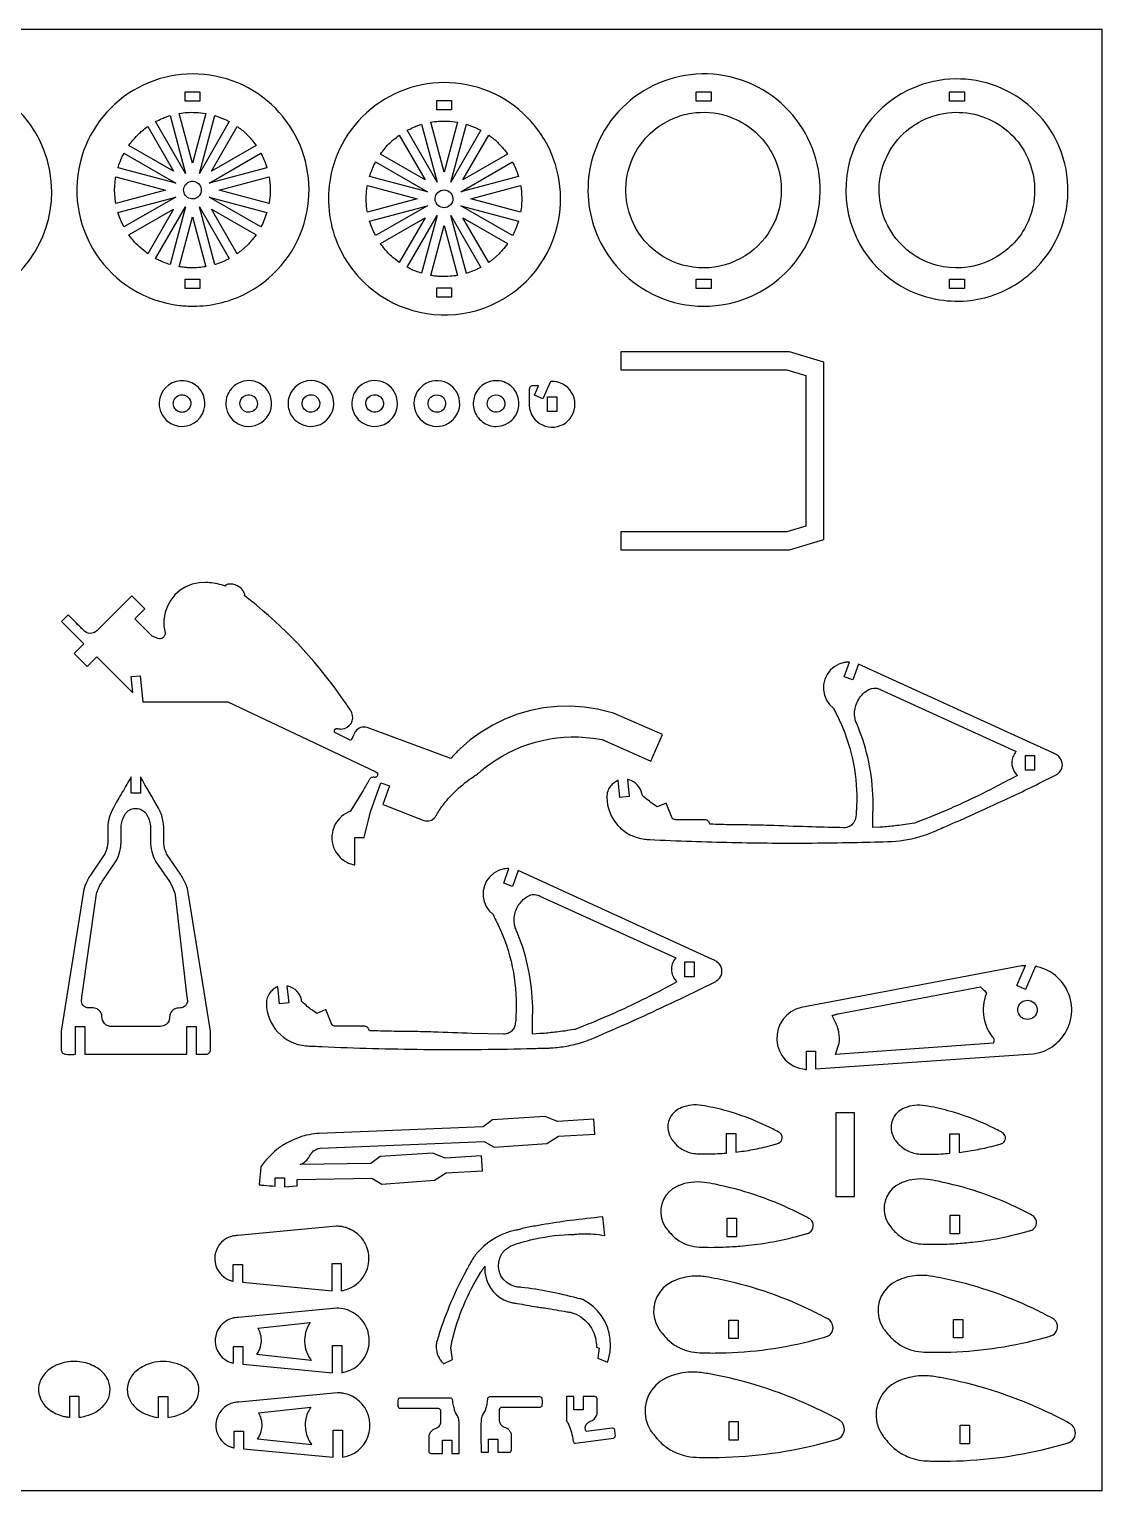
# Model space of a CAD drawing. Extents: x -814 to 926, y -600 to 343.
# Drawn here: x 233 to 926, y -600 to 343 of the extents above; entities that cross this region are included whole.
import ezdxf

# ---------------------------------------------------------------- set-up
doc = ezdxf.new("R2010")
doc.units = 0
doc.header["$MEASUREMENT"] = 0
doc.layers.get('0').update_dxf_attribs({"linetype": 'CONTINUOUS'})
doc.layers.add('SECTIONCUTEDGES', color=18, linetype='CONTINUOUS')

msp = doc.modelspace()

# ---------------------------------------------------------------- linework, layer by layer
msp.add_lwpolyline([(926.07, -599.97), (-814.12, -599.97), (-814.12, 343.31), (926.07, 343.31)], close=True)
at = {"layer": 'SECTIONCUTEDGES'}
for points in [[(112.28, 194.59, 0.325322), (196.12, 167.09, 0.325497), (248.04, 238.39, 0.371858), (184.04, 312.55, 0.371962), (101.34, 260.07, 0.115164), (99.17, 226.03, 0.115322)], [(339.52, 164.58, 0.112364), (371.77, 171.98, 0.210055), (410.95, 217.83, 0.414116), (360.86, 311.27, 0.414311), (267.45, 261.19, 0.221929), (276.53, 198.37, 0.222236), (330.48, 165.07, 0.015157), (334.85, 164.7, 0.014233)], [(622.95, 180.58, 0.206957), (680.43, 165.38, 0.283205), (740.47, 216.12, 0.410681), (693.48, 310.43, 0.410721), (598.62, 264.59, 0.157062), (597.25, 218.7, 0.156826)], [(452.66, 177.19, 0.254136), (522.55, 161.88, 0.254134), (573.42, 212.2, 0.414116), (523.32, 305.64, 0.414311), (429.91, 255.56, 0.14489), (429.68, 213.03, 0.144775)], [(793.69, 179.19, 0.096009), (818.72, 169.15, 0.068853), (839.1, 168.08, 0.067711), (857.09, 172.1, 0.064759), (874.14, 181.08, 0.042288), (883.03, 188.55, 0.076087), (896.03, 206.16, 0.210202), (900.04, 263.7, 0.404304), (810.55, 307.77, 0.290152), (761.42, 248.87, 0.289788)], [(334.41, 250.26), (315.11, 283.7, -0.012176), (319.32, 285.7, -0.019565), (322.02, 286.78, -0.009363), (323.22, 287.18, 0.003121), (324.42, 287.57)], [(338.88, 256.79), (330.26, 288.94, -0.057699), (341.01, 289.62, -0.024823), (347.49, 288.95)], [(343.34, 250.26), (353.34, 287.6, 0.006199), (353.57, 287.54, -0.0186), (353.79, 287.48), (358.44, 285.78, -0.018388), (360.57, 284.79, 0.006129), (362.67, 283.74)], [(501.34, 251.16), (492.73, 283.32, -0.057699), (503.48, 283.99, -0.024823), (509.95, 283.32)], [(634.29, 203.15, -0.211285), (618.78, 240.61, -0.111358), (624.22, 262.34, -0.08886), (634.53, 276.06, -0.085912), (649.39, 285.74, -0.063127), (661.1, 289.11, -0.114379), (683.86, 287.43, -0.173245), (710.8, 267.18, -0.172762), (718.87, 234.36, -0.286521), (686.34, 192.38, -0.286207)], [(865.37, 201.53, -0.083314), (850.83, 192.78, -0.158081), (819.97, 190.87, -0.418063), (784.05, 252.6, -0.417665), (846.26, 287.78, -0.195857), (876.06, 264.49, -0.195502), (881.14, 226.94, -0.076037), (875.16, 212.94, -0.077055)], [(297.82, 268.37, -0.014778), (300.77, 272.13, -0.028539), (304.21, 275.8, -0.018438), (306.35, 277.69, -0.011345), (309.99, 280.55), (326.64, 251.72)], [(351.11, 251.72), (367.75, 280.55, 0.006303), (369.32, 279.42, -0.01891), (370.86, 278.25, -0.017187), (372.7, 276.63, -0.012321), (375.13, 274.22, -0.018926), (377.13, 271.97, -0.012469), (379.94, 268.37)], [(460.28, 262.74, -0.014778), (463.23, 266.5, -0.028539), (466.67, 270.18, -0.018438), (468.81, 272.07, -0.011345), (472.46, 274.93), (489.11, 246.1)], [(496.88, 244.64), (477.57, 278.07, -0.012176), (481.79, 280.08, -0.019565), (484.49, 281.16, -0.009363), (485.68, 281.56, 0.003121), (486.88, 281.94)], [(505.8, 244.64), (515.8, 281.97, 0.006199), (516.03, 281.92, -0.0186), (516.26, 281.85), (520.9, 280.15, -0.018388), (523.03, 279.16, 0.006129), (525.13, 278.12)], [(513.57, 246.1), (530.22, 274.92, 0.006303), (531.78, 273.79, -0.01891), (533.32, 272.62, -0.017187), (535.16, 271, -0.012321), (537.59, 268.59, -0.018926), (539.59, 266.34, -0.012469), (542.4, 262.75)], [(290.81, 253.94, -0.012918), (292.15, 257.81, -0.018758), (293.24, 260.41, -0.010898), (293.94, 261.84, 0.003632), (294.66, 263.26), (328.1, 243.95)], [(349.65, 243.95), (383.09, 263.26, -0.026072), (385.01, 259.23, -0.02074), (386.95, 253.95)], [(453.27, 248.31, -0.012918), (454.61, 252.18, -0.018758), (455.7, 254.79, -0.010898), (456.4, 256.22, 0.003632), (457.12, 257.64), (490.57, 238.33)], [(512.11, 238.33), (545.55, 257.64, -0.026072), (547.48, 253.6, -0.020703), (549.42, 248.32)], [(289.42, 230.87, 0.006429), (289.13, 232.64, -0.01929), (288.88, 234.42), (288.62, 239.49), (288.88, 244.56, -0.018896), (289.12, 246.34, 0.006298), (289.42, 248.1), (321.58, 239.49)], [(356.18, 239.49), (388.33, 248.11, -0.035509), (389.04, 240.2, -0.037792), (388.63, 232.76, -0.007975), (388.49, 231.82, 0.002658), (388.34, 230.88)], [(341.06, 234.22, -0.781821), (334.49, 243.11, -0.781093), (344.47, 238.34, -0.122906), (343.28, 235.86, -0.122447)], [(451.89, 225.25, 0.006429), (451.59, 227.02, -0.01929), (451.34, 228.79), (451.08, 233.86), (451.34, 238.94, -0.018896), (451.59, 240.71, 0.006298), (451.88, 242.48), (484.04, 233.86)], [(503.49, 228.57, -0.385134), (496.3, 231.17, -0.384041), (498.15, 238.6, -0.445044), (506.37, 236.55, -0.443903)], [(518.64, 233.86), (550.79, 242.48, -0.035509), (551.51, 234.58, -0.037792), (551.09, 227.13, -0.007975), (550.95, 226.19, 0.002658), (550.8, 225.25)], [(294.66, 215.72, -0.020623), (291.78, 222.09, -0.019978), (290.89, 224.57, -0.019766), (290.82, 224.8, 0.006588), (290.77, 225.02), (328.1, 235.03)], [(297.81, 210.61), (326.64, 227.26), (310, 198.43, -0.024397), (304.89, 202.57, -0.042082), (299.75, 208.02, -0.010889), (298.77, 209.3, 0.00363)], [(315.1, 195.27), (334.41, 228.72), (324.42, 191.42, -0.012234), (320.67, 192.72, -0.017991), (318.18, 193.76, -0.010478), (316.64, 194.5, 0.003492)], [(353.34, 191.38), (343.34, 228.72), (362.67, 195.25, 0.006248), (360.57, 194.2, -0.018746), (358.44, 193.2), (353.79, 191.5, -0.018599), (353.57, 191.44, 0.006199)], [(349.65, 235.03), (386.95, 225.04, -0.023422), (385.26, 220.35, -0.022807), (383.1, 215.72)], [(367.76, 198.43), (351.11, 227.26), (379.94, 210.61, -0.014529), (376.69, 206.46, -0.022653), (374.41, 203.96), (370.86, 200.73, -0.018394), (369.32, 199.56, 0.006131)], [(457.13, 210.09, -0.020623), (454.24, 216.47, -0.019978), (453.35, 218.95, -0.019766), (453.29, 219.17, 0.006588), (453.23, 219.4), (490.57, 229.4)], [(512.11, 229.4), (549.41, 219.41, -0.023422), (547.73, 214.72, -0.022807), (545.56, 210.09)], [(330.26, 190.03), (338.88, 222.19), (347.49, 190.04, -0.013089), (343.1, 189.5, -0.036535), (336.38, 189.34, -0.015577), (333.66, 189.56, -0.012352)], [(472.46, 192.8, -0.024397), (467.35, 196.95, -0.042082), (462.22, 202.39, -0.010889), (461.24, 203.68, 0.00363), (460.28, 204.98), (489.11, 221.63)], [(477.57, 189.64), (496.88, 223.09), (486.89, 185.79, -0.012234), (483.14, 187.09, -0.017991), (480.64, 188.13, -0.010478), (479.1, 188.88, 0.003492)], [(515.81, 185.76), (505.8, 223.09), (525.13, 189.62, 0.006248), (523.03, 188.57, -0.018746), (520.9, 187.57), (516.26, 185.87, -0.018599), (516.03, 185.81, 0.006199)], [(530.22, 192.8), (513.57, 221.63), (542.4, 204.99, -0.014529), (539.15, 200.83, -0.022653), (536.87, 198.33), (533.32, 195.1, -0.018394), (531.79, 193.93, 0.006131)], [(492.73, 184.4), (501.34, 216.56), (509.96, 184.41, -0.013089), (505.57, 183.87, -0.036535), (498.84, 183.72, -0.015577), (496.13, 183.94, -0.012352)], [(322.77, 90.35, 0.865068), (344.42, 109.97, 0.86425), (318.06, 97.35, 0.072818), (319.89, 93.52, 0.072347)], [(366.38, 89.91, 0.318391), (383.43, 89.47, 0.317954), (389.51, 105.43, 0.517503), (366.99, 114.01, 0.517001)], [(406, 90.35, 0.74091), (429.57, 105.97, 0.740811), (401.29, 106.13, 0.14889), (401.24, 97.52, 0.148825)], [(447.14, 90.35, 0.331799), (464.76, 89.48, 0.331521), (470.63, 106.13, 0.502041), (448.3, 114.01, 0.501728)], [(488.45, 89.5, 0.63423), (511.42, 103.15, 0.633992), (486.27, 112.18, 0.223996), (482.01, 100.33, 0.223818)], [(526.14, 89.91, 0.166963), (534.9, 86.97, 0.218695), (546.37, 92.35, 0.177291), (549.74, 101.56, 0.171132), (546.37, 111.13, 0.189397), (537.26, 116.33, 0.183559), (526.72, 113.98, 0.164151), (521.1, 106.8, 0.158029), (520.87, 97.35, 0.081931), (522.81, 93.37, 0.075339)], [(570.13, 115.99), (565.21, 104.77), (559.72, 107.17), (562.3, 113.09), (557.96, 113.1, 0.146455), (557.16, 112.69, 0.196282), (556.37, 110.88), (556.39, 100.5, 0.597776), (579.91, 89.38, 0.597766), (576.21, 115.13, 0.052723), (573.47, 115.82, 0.044487)], [(330.47, 96.32, -0.127868), (327.88, 98.01, -0.137935), (326.6, 100.59, -0.320239), (329.4, 106.66, -0.324958), (335.98, 105.94, -0.217691), (337.85, 101.57, -0.220677), (335.77, 97.36, -0.140127), (332.75, 96.08, -0.112138)], [(373.79, 96.24, -0.15519), (370.74, 98.31, -0.312546), (370.35, 104.68, -0.392669), (377.75, 106.78, -0.389755), (380.44, 99.53, -0.204093), (377.43, 96.54, -0.136251), (374.06, 96.18, -0.015884), (373.92, 96.21, -0.015468)], [(411.79, 97.36, -0.389326), (410.81, 105.04, -0.393682), (418.33, 106.6, -0.425563), (420.11, 98.66, -0.30245), (414.24, 96.18, -0.064927), (412.95, 96.6, -0.063676)], [(451.2, 99.79, -0.275396), (452.18, 105.38, -0.267762), (457.68, 107.3, -0.183622), (460.97, 105.28, -0.175376), (462.2, 101.44, -0.249087), (459.59, 96.95, -0.472136)], [(494.76, 96.41, -0.160814), (492.01, 98.58, -0.156528), (491.04, 102.04, -0.261047), (493.85, 106.63, -0.251161), (499.41, 106.74, -0.13635), (501.5, 104.82, -0.240204), (501.94, 99.53, -0.195756), (499.01, 96.54, -0.192418)], [(533.02, 96.41, -0.355945), (529.34, 102.59, -0.188687), (531.37, 106.12, -0.315158), (537.91, 106.56, -0.316961), (540.54, 100.59, -0.219082), (537.75, 96.78, -0.217765)], [(262.44, -59.59), (270.84, -68), (277.15, -61.71), (300.4, -85), (299.35, -74.54), (305.11, -73.96), (306.84, -90.85), (361.69, -90.85), (457.38, -136.04, -0.168887), (458.32, -137.03, -0.362921), (457.7, -139.22, -0.089504), (457.15, -139.46, -0.079719), (456.47, -139.52, 0.015746), (455.58, -139.48, 0.104795), (454.59, -139.68, 0.167951), (453.07, -141.06, -0.009744), (449.04, -148.11), (440.76, -161.48, -0.104608), (440.5, -161.62, 0.035992), (439.4, -162.02, 0.188726), (430.32, -171.35, 0.136053), (429.06, -181.12, 0.111308), (431.71, -188.1, 0.142971), (439.69, -194.84, 0.032757), (441.09, -195.36, 0.017693), (443.78, -196.04), (443.78, -178.37), (449.78, -178.37), (453.83, -161.89), (460.5, -143.09), (466.15, -145.1), (461.89, -157.12, -0.0051), (464.29, -157.89, -0.011435), (465.36, -158.26), (488.3, -167.3, 0.161502), (492.39, -167.42, 0.169689), (495.55, -165.14, 0.018768), (496.64, -163.45, -0.030198), (501.14, -156.8, -0.042786), (509.39, -147.79, -0.036783), (520.51, -138.96, -0.013895), (521.69, -138.21, 0.025116), (522.85, -137.43, 0.025774), (524.4, -136.14, -0.018155), (527.25, -133.7, -0.204103), (597.65, -114.23), (603.35, -115.18), (634.9, -128.98), (642.4, -111.83), (610.85, -98.03), (600.33, -95.55), (591.72, -94.22), (583.03, -93.64), (574.33, -93.81), (565.67, -94.74), (557.13, -96.42), (548.76, -98.83), (540.64, -101.95), (532.81, -105.77), (525.35, -110.26), (518.3, -115.37), (511.73, -121.08, 0.013028), (510.49, -122.31, -0.002171), (505.67, -127.34), (451.77, -107.38, 0.161142), (447.47, -107.38, 0.167596), (444.17, -109.89, 0.03262), (443.51, -111.03, -0.002417), (441.19, -115.71), (430.92, -110.56, -0.162704), (430.52, -109.9, -0.252017), (430.94, -108.4, -0.283369), (432.51, -107.99, 0.098494), (435.49, -108.3, 0.501374), (441.84, -97.93, 0.048434), (441.21, -96.72, 0.007698), (436.46, -89.61, 0.069513), (380.15, -28.39, 0.005338), (375.08, -24.31, 0.010401), (372.42, -22.3, -0.035073), (372.67, -21.85, 0.136057), (372.75, -21.58, 0.100505), (372.72, -21.41, 0.016455), (372.29, -20.39, 0.341491), (361.76, -14.93, 0.016455), (360.67, -15.17, 0.112005), (360.52, -15.24, 0.134653), (360.42, -15.39, -0.022312), (360.14, -16.07, 0.028235), (355.04, -14.68, 0.028606), (349.89, -13.89, 0.006314), (348.29, -13.76, 0.013802), (347.55, -13.73), (343.13, -13.91), (338.8, -14.83), (334.7, -16.48), (330.93, -18.8), (327.61, -21.72), (324.83, -25.16), (322.68, -29.03), (321.21, -33.2), (320.47, -37.56), (320.48, -41.99), (321.25, -46.35, -0.120312), (320.9, -48.01, -0.115005), (319.8, -49.4, -0.125142), (318.36, -50.04, -0.119875), (316.73, -49.93), (312.89, -48.44), (301.72, -37.17), (308.06, -30.84), (299.66, -22.43), (277.17, -44.9, -0.145804), (273.95, -46.5, -0.210214), (269.45, -45.4, -0.016381), (269.26, -45.24, -0.008191), (268.88, -44.9, -0.009829), (266.8, -42.86, 0.001638), (258.61, -34.61), (254.36, -38.85), (268.77, -53.28)], [(768.98, -66.45), (765.36, -76.65), (759.71, -74.64), (763.1, -65.09, -0.009124), (760.86, -65.25, 0.035207), (759.66, -65.4), (756.37, -66.42), (753.35, -68.1), (750.75, -70.37), (748.68, -73.13), (747.22, -76.25), (746.44, -79.61), (746.37, -83.06), (747.02, -86.45), (748.35, -89.63), (750.32, -92.47), (752.83, -94.84, -0.066761), (753.12, -95.38, 0.023228), (753.57, -96.42, 0.00512), (755.56, -100.43, -0.014428), (757.48, -104.48, -0.05613), (765.7, -130.88, -0.057387), (767.73, -157.85, -0.014084), (767.23, -165.1, -0.122169), (766, -168.61, -0.258679), (759.42, -172.05, -0.000991), (739.1, -171.53, -0.003047), (714.31, -170.68, 0.006155), (700.95, -170.31, 0.003714), (694.12, -170.26, -0.004918), (687.29, -170.18, -0.002398), (680.17, -170, 0.000799), (673.05, -169.8, 0.028598), (672.46, -168.47, 0.161536), (671.22, -167.26, 0.057098), (670.64, -167.05, 0.047308), (669.91, -166.95), (650.79, -166.93, -0.081624), (649.85, -166.67, -0.074835), (648.96, -166.08, -0.020482), (648.79, -165.91, -0.045194), (648.72, -165.83), (644.73, -156.2), (638.97, -158.59), (637.69, -157.73, -0.015251), (633.97, -154.98, -0.015251), (630.42, -152.01, 0.009145), (629.49, -151.2, -0.096768), (629.29, -150.96, -0.120073), (629.2, -150.61, 0.047499), (629.12, -149.94, 0.141524), (626.14, -144.31, 0.141524), (620.62, -141.14, 0.016567), (620.18, -141.04, -0.005522), (619.73, -140.96), (620.84, -151.86), (614.87, -152.47), (613.73, -141.27, 0.004185), (611.11, -143.05, 0.073254), (608.88, -145.14, 0.086359), (607.04, -148.5, 0.085895), (606.44, -152.3, 0.181323), (613.58, -170.51, 0.182665), (630.83, -179.42, 0.017132), (634.15, -179.69, 0.002988), (661.16, -180.8, 0.006952), (713.18, -181.9, 0.006952), (765.2, -181.56, 0.001959), (787.78, -181, 0.061284), (808.24, -177.89, 0.032703), (816.71, -174.91, 0.000916), (825.78, -171.02, 0.00617), (855.86, -157.58, 0.006143), (885.74, -143.35), (896.62, -137.94, 0.107121), (899.24, -135.6, 0.158648), (900.61, -131.38, 0.179758), (898.87, -126.69, 0.084569), (896.62, -124.83, 0.011402), (895.89, -124.43, 0.006019), (894.5, -123.73)], [(778.31, -171.97, 0.001819), (778.3, -167.24, -0.005457), (778.31, -162.5, -0.005557), (778.39, -159.57, 0.010785), (778.43, -156.65, 0.044291), (776.12, -132.39, 0.045327), (769.68, -109.47, 0.011839), (767.62, -104.43, -0.056794), (766.76, -101.63, -0.12358), (767.28, -93.1, -0.12042), (771.84, -85.61, -0.074062), (775.64, -82.8, -0.231079), (782.48, -82.56, -0.017826), (782.77, -82.7, 0.011527), (783.06, -82.85), (870.77, -122.85, 0.033575), (869.44, -124.75, 0.089461), (868.14, -128.11, 0.115413), (868.35, -133.06, 0.115536), (870.72, -137.4, 0.020408), (871.13, -137.83, -0.006802), (871.56, -138.24, -0.003887), (858.82, -145.03, -0.01123), (839.4, -154.64, -0.006478), (827.07, -160.21, -0.006479), (814.59, -165.45), (806.19, -168.77, -0.027258), (805.19, -169, -0.004531), (799.09, -169.98, -0.00906), (793.79, -170.68, -0.005336), (784.77, -171.6, -0.019134), (783.84, -171.65, -0.021054), (782.99, -171.63)], [(263.32, -318.29), (263.32, -300.36), (269.32, -300.36), (269.32, -318.29), (335.32, -318.29), (335.32, -300.36), (341.32, -300.36), (341.32, -318.29), (347.83, -318.28, 0.185813), (349.67, -317.34, 0.172664), (350.51, -315.3), (350.51, -303.27), (336.21, -213.8, 0.048631), (334.82, -208.99, 0.053476), (331.13, -202), (322.63, -189.6, -0.042369), (321.84, -188.02, -0.05136), (320.67, -183.99, -0.022282), (320.47, -182.47, -0.018567), (320.37, -180.62, -0.006146), (320.35, -172.45, 0.052443), (319.85, -167.25, 0.080341), (316.88, -159.35, 0.0006), (305.32, -139.24), (305.32, -149.71), (299.32, -149.71), (299.32, -139.22, -0.001265), (293.54, -149.16, 0.003794), (287.81, -159.13, 0.058244), (285.18, -165.38, 0.063092), (284.21, -171.57, 0.016618), (284.24, -178.92, -0.039019), (284.08, -182.88, -0.08946), (282.1, -189.32, -0.007435), (282.01, -189.49, -0.011972), (281.95, -189.59), (273.44, -202, 0.048899), (270.07, -208.23, 0.053441), (268.22, -214.44), (254.12, -303.32), (254.14, -315.61, 0.185957), (255.07, -317.45, 0.172664), (257.11, -318.29, 0.016956), (259.28, -318.33, -0.004396)], [(268.2, -286.56, -0.187835), (267.24, -283.47, -0.028282), (267.38, -282.37, 0.010555), (267.56, -281.29), (276.65, -216.16, -0.055767), (278, -211.59, -0.048899), (280.58, -206.81), (289.28, -194.12, 0.039283), (290.6, -191.56, 0.054551), (292.39, -185.52, 0.021912), (292.69, -183.32, 0.018988), (292.82, -180.75, 0.00723), (292.82, -172.49, -0.03342), (292.93, -170.42, -0.101204), (295.19, -163.63, -0.223836), (300.92, -159.66, -0.159962), (305.95, -160.42, -0.155534), (309.68, -164.08, -0.055982), (311.19, -167.91, -0.058348), (311.76, -171.82, -0.012826), (311.78, -176.28, 0.009225), (311.76, -180.75, 0.056267), (312.6, -187.33, 0.058965), (314.82, -193.26, 0.007426), (315.11, -193.8, 0.011972), (315.29, -194.12), (323.99, -206.81, -0.04427), (326.3, -211, -0.04711), (327.72, -215.27, -0.004249), (327.76, -215.45, -0.011983), (327.77, -215.51), (335.32, -281.29, -0.002653), (335.59, -283.46, -0.124044), (335.34, -285.42, -0.265958), (331.89, -288.19, -0.032026), (329.8, -288.39, 0.095423), (327.76, -288.84, 0.129798), (325.36, -290.73, 0.129739), (324.2, -293.57, 0.026744), (324.11, -294.73, -0.059933), (323.95, -295.89, -0.165101), (321.87, -299, -0.156708), (318.16, -300.33), (286.48, -300.33, -0.145829), (282.99, -299.16, -0.209993), (280.54, -295.12, -0.017729), (280.4, -293.61, 0.079747), (280.07, -292.12, 0.142824), (278.01, -289.48, 0.142126), (274.83, -288.35, 0.022063), (272.91, -288.32, -0.046173), (271, -288.19, -0.187835)], [(549.16, -199.71), (545.55, -209.91), (539.89, -207.9), (543.28, -198.35, -0.009124), (541.05, -198.51, 0.035207), (539.85, -198.66), (536.55, -199.68), (533.54, -201.36), (530.94, -203.63), (528.86, -206.39), (527.4, -209.51), (526.62, -212.87), (526.55, -216.32), (527.2, -219.71), (528.54, -222.89), (530.51, -225.73), (533.02, -228.1, -0.066761), (533.3, -228.64, 0.023228), (533.75, -229.68, 0.00512), (535.75, -233.69, -0.014428), (537.67, -237.74, -0.058639), (546.1, -265.32, -0.059897), (547.79, -293.5, -0.014451), (547.33, -298.67, -0.181237), (544.94, -303.32, -0.094922), (542.6, -304.74, -0.087412), (539.68, -305.28), (519.29, -304.79, -0.003047), (494.49, -303.94, 0.006155), (481.14, -303.57, 0.003714), (474.31, -303.51, -0.004918), (467.47, -303.44, -0.002398), (460.35, -303.26, 0.000799), (453.23, -303.06, 0.028598), (452.64, -301.73, 0.161536), (451.41, -300.52, 0.057098), (450.83, -300.31, 0.047308), (450.09, -300.21), (430.97, -300.19, -0.088454), (430.07, -299.95, -0.074835), (429.15, -299.34, -0.020482), (428.97, -299.17, -0.045194), (428.91, -299.09), (424.91, -289.46), (419.16, -291.85), (416.61, -290.1, -0.015251), (413.84, -288.01, -0.012477), (410.61, -285.27, 0.009145), (409.67, -284.46, -0.096768), (409.47, -284.22, -0.120073), (409.38, -283.87, 0.047499), (409.31, -283.2, 0.141524), (406.33, -277.57, 0.141524), (400.8, -274.4, 0.016567), (400.36, -274.3, -0.005522), (399.92, -274.22), (401.02, -285.12), (395.06, -285.73), (393.92, -274.53, 0.004185), (391.29, -276.31, 0.073254), (389.06, -278.4, 0.086359), (387.23, -281.76, 0.085895), (386.63, -285.56, 0.185891), (394.05, -304, 0.184789), (412, -312.79, 0.011293), (414.08, -312.93, -0.000025), (422.44, -313.3, 0.008699), (487.99, -315.08, 0.008533), (554.85, -314.6, 0.002513), (559.58, -314.46, -0.003747), (564.31, -314.33, 0.001648), (569.22, -314.22, 0.012595), (571.82, -314.09, 0.03009), (581.8, -312.72, 0.028719), (592.02, -310.06, 0.022705), (595.82, -308.65, 0.003791), (618.06, -298.98, 0.004936), (642.04, -288.06, 0.004909), (665.93, -276.61), (676.8, -271.2, 0.107121), (679.43, -268.86, 0.158648), (680.8, -264.64, 0.179758), (679.05, -259.95, 0.084569), (676.8, -258.09, 0.011402), (676.08, -257.69, 0.006019), (674.68, -256.99)], [(558.5, -305.23, 0.001819), (558.48, -300.5, -0.005457), (558.5, -295.76, -0.002886), (558.58, -291.74, 0.011204), (558.59, -287.71, 0.045332), (555.96, -263.76, 0.045335), (549.06, -240.68, 0.013972), (547.92, -238.04, -0.030249), (547.35, -236.61, -0.04675), (546.79, -234.1, -0.071998), (546.86, -228.81, -0.113056), (549.83, -221.47, -0.112492), (555.72, -216.11, -0.11859), (559.11, -215.14, -0.115868), (562.66, -215.82, -0.017826), (562.96, -215.96, 0.011527), (563.25, -216.11), (650.96, -256.11, 0.03732), (649.49, -258.23, 0.102803), (648.23, -261.95, 0.112003), (648.74, -266.87, 0.112091), (651.31, -271.09, 0.01533), (651.53, -271.3, -0.00511), (651.74, -271.5, -0.003887), (639, -278.29, -0.01123), (619.59, -287.9, -0.006478), (607.25, -293.47, -0.006479), (594.77, -298.71), (586.38, -302.03, -0.027258), (585.37, -302.26, -0.004531), (579.27, -303.24, -0.00906), (573.98, -303.93, -0.005336), (564.96, -304.86, -0.019134), (564.02, -304.91, -0.021054), (563.18, -304.89)], [(735.31, -328.08), (735.31, -316.26), (741.31, -316.26), (741.31, -327.74), (881.7, -317.96, 0.064499), (888.24, -316.36, 0.11269), (898.91, -309.16, 0.26871), (905.39, -281.22, 0.268886), (884.38, -261.72, 0.009244), (883.82, -261.6, -0.003081), (883.26, -261.49), (876.76, -276.35), (871.26, -273.95), (876.91, -261.05, 0.007419), (875.21, -261.16, 0.015637), (874.41, -261.25), (731.93, -288.04, 0.364198), (716.24, -308.97, 0.365133), (734.13, -327.97, 0.008463), (734.72, -328.03, -0.002821)], [(754.08, -318.3), (756.38, -311.63, 0.033242), (756.57, -310.59, 0.018338), (756.72, -308.68, 0.037378), (756.67, -307.11, 0.017912), (756.21, -303.87, 0.022888), (755.63, -301.34, 0.034926), (755.06, -299.74, 0.01324), (753.55, -296.49, -0.004413), (751.97, -293.26, 0.006445), (753.94, -292.65, -0.019338), (755.92, -292.09), (847.68, -274.82), (848.77, -275.71, -0.018379), (849.78, -276.67, -0.018378), (850.72, -277.71), (851.59, -278.81), (850.83, -280.89, 0.139305), (850.32, -296.48, 0.102133), (855.35, -306.97, 0.033661), (855.94, -307.64, -0.097619), (856.2, -308.03, -0.082482), (856.29, -308.4, -0.025939), (856.31, -309.6, -0.02594), (856.26, -310.13, -0.012951), (856.09, -311.16)], [(873.83, -294.11, -0.908595), (881.37, -284.34, -0.9083), (875.83, -295.37, -0.048053), (874.77, -294.84, -0.047891)], [(381.95, -402.51, 0.003806), (385.07, -402.79, 0.001632), (392.37, -403.37), (392.37, -398.04), (398.37, -398.04), (398.37, -403.76), (406.61, -403.27), (406.61, -399.15), (454.7, -398.26), (461.16, -401.99), (495.22, -399.44), (502.78, -394.87), (526.1, -393.48), (525.53, -383.88), (502.1, -385.28), (494.18, -382.09), (460.1, -384.23), (454.1, -388.66), (408.54, -389.4, 0.083049), (411.99, -387.22, 0.08201), (414.57, -383.99, -0.01187), (415.39, -382.6, -0.066267), (416.62, -381.12, -0.078483), (418.9, -379.59, -0.083534), (421.39, -378.91), (527.25, -374.57), (533.71, -378.31), (567.77, -375.76), (575.33, -371.18), (598.65, -369.79), (598.08, -360.2), (574.65, -361.6), (566.74, -358.4), (532.65, -360.54), (526.65, -364.98), (420.8, -369.32, 0.064783), (407.8, -371.94, 0.125373), (387.71, -385.03, 0.01919), (385.28, -387.89), (383.08, -390.92)], [(683.79, -382), (683.79, -369.45), (689.79, -369.45), (689.79, -381.4, 0.01908), (700.53, -379.79, 0.017443), (712.12, -377.17), (716.32, -376, -0.038389), (717.14, -375.72, 0.080703), (717.93, -375.38, 0.501374), (718.35, -369.11, 0.054447), (717.35, -368.43, 0.011126), (709.82, -364.61, 0.045142), (682.6, -354.49, 0.025718), (667.77, -351.26, 0.068137), (661.06, -351.08, 0.069566), (654.69, -352.7, 0.072806), (650.73, -355.02, 0.110709), (647.19, -359.48), (646.37, -361.61), (645.92, -363.85), (645.86, -366.14), (646.19, -368.4), (646.89, -370.57), (647.96, -372.59, 0.021357), (648.6, -373.5, 0.014133), (650.28, -375.57, 0.103358), (656.65, -380.44, 0.100305), (664.65, -382.46, 0.015529), (672.12, -382.58, 0.017374)], [(827.94, -382.17), (827.94, -369.62), (833.94, -369.62), (833.94, -381.57, 0.01908), (844.68, -379.96, 0.017443), (856.27, -377.34), (860.47, -376.18, -0.038389), (861.29, -375.9, 0.080703), (862.08, -375.55, 0.501374), (862.5, -369.28, 0.054447), (861.5, -368.6, 0.011126), (853.96, -364.78, 0.045142), (826.75, -354.66, 0.025718), (811.92, -351.43, 0.068137), (805.21, -351.25, 0.069566), (798.84, -352.87, 0.072806), (794.88, -355.2, 0.110709), (791.34, -359.65), (790.52, -361.78), (790.07, -364.02), (790.01, -366.31), (790.34, -368.57), (791.04, -370.74), (792.11, -372.76, 0.021357), (792.75, -373.67, 0.014133), (794.43, -375.74, 0.103358), (800.8, -380.61, 0.100305), (808.8, -382.63, 0.015529), (816.27, -382.75, 0.017374)], [(653.22, -438.67, 0.065635), (659.38, -441.48, 0.062601), (666.37, -442.7, 0.012318), (673.67, -442.86, 0.017265), (689.59, -442.28, 0.006228), (692.36, -442.05, 0.002281), (699.88, -441.29, 0.012938), (707.57, -440.28, 0.018394), (724.02, -437.05, 0.00664), (729.66, -435.65), (735.26, -434.1, -0.044724), (736.03, -433.85, 0.087071), (737.41, -433.26, 0.501374), (737.97, -424.91, 0.052991), (736.87, -424.15, 0.012578), (726.59, -418.91, 0.062543), (676.34, -402.18, 0.01309), (669.38, -400.98, 0.069731), (660.87, -400.94, 0.049289), (654.45, -402.46, 0.034019), (651.6, -403.67, 0.017944), (649.67, -404.73, 0.01715), (648.96, -405.19), (646.62, -407.13), (644.64, -409.45), (643.08, -412.06), (641.99, -414.91), (641.4, -417.89), (641.32, -420.94), (641.75, -423.95), (642.69, -426.85), (644.11, -429.54, 0.030734), (645.01, -430.77, -0.007019), (645.97, -431.96, 0.03989), (649.6, -435.9, 0.046849)], [(799.07, -437.72, 0.113994), (810.71, -440.78, 0.012132), (822.12, -440.86, 0.014603), (833.19, -440.33, 0.007186), (844.02, -439.35, 0.012938), (851.7, -438.33, 0.018394), (868.16, -435.11, 0.00664), (873.8, -433.71), (879.39, -432.15, -0.044724), (880.16, -431.9, 0.087071), (881.55, -431.32, 0.501374), (882.11, -422.96, 0.052991), (881.01, -422.21, 0.012578), (870.72, -416.96, 0.062543), (820.47, -400.24, 0.01309), (813.51, -399.04, 0.069731), (805.01, -399, 0.049289), (798.58, -400.52, 0.034019), (795.74, -401.72, 0.017944), (793.8, -402.79, 0.01715), (793.1, -403.24), (790.75, -405.19), (788.77, -407.5), (787.22, -410.12), (786.12, -412.96), (785.53, -415.95), (785.45, -419), (785.88, -422.01), (786.83, -424.91), (788.25, -427.6, 0.030734), (789.14, -428.83, -0.007019), (790.1, -430.02, 0.03239), (793.06, -433.33, 0.073161)], [(501.05, -517.99), (506.89, -515.2), (505.63, -507.62), (506.64, -502.93, -0.083655), (525.09, -458.95, -0.00626), (526.4, -456.94, 0.002087), (527.72, -454.94, 0.006638), (527.71, -457.7, 0.043175), (528.01, -460.83), (528.73, -463.69), (529.83, -466.43), (531.28, -469.01), (533.05, -471.36), (535.13, -473.47), (537.46, -475.28), (540.01, -476.76), (542.74, -477.9), (545.59, -478.66, 0.028044), (547.05, -478.86, -0.017732), (548.52, -479.04, -0.012811), (554.84, -480.18, 0.01328), (561.16, -481.32, 0.012993), (564.06, -481.69, -0.01195), (566.97, -482.05, -0.010726), (573.82, -483.22, 0.00932), (580.66, -484.41, -0.00474), (583.06, -484.8, -0.025801), (583.49, -484.9, -0.314046), (599.65, -504.6, -0.022826), (599.69, -505.96, 0.007607), (599.7, -507.31), (601.43, -508.03), (600.63, -514.4), (606.8, -516.94, -0.00783), (607.28, -515.61, 0.023494), (607.72, -514.26), (608.55, -510.29), (608.88, -506.24), (608.7, -502.18), (608.01, -498.17), (606.83, -494.28), (605.17, -490.58), (603.06, -487.1), (600.53, -483.92), (597.62, -481.08), (594.39, -478.62), (590.87, -476.59, 0.037256), (590.17, -476.36, -0.003315), (587.33, -475.63, 0.034716), (551.29, -468.7, 0.01139), (548.91, -468.47, -0.034028), (547.64, -468.29), (544.71, -467.35), (542.06, -465.8), (539.8, -463.7), (538.07, -461.16), (536.93, -458.31), (536.44, -455.27), (536.63, -452.2), (537.49, -449.24), (538.98, -446.55), (541.02, -444.25), (543.51, -442.45, -0.025958), (544.18, -442.11, -0.012621), (546.34, -441.24, -0.017599), (549.63, -440.13, -0.012694), (557.09, -438.1, -0.049711), (581.99, -434.59, -0.008291), (583.39, -434.56, 0.013835), (584.79, -434.51, 0.008166), (587.16, -434.32, -0.020152), (591.58, -434.07, -0.024348), (597.75, -434.28, -0.020289), (605.12, -435.19), (603.95, -423.25, 0.009618), (583.03, -425.55, 0.010773), (564.45, -428.36, 0.002048), (555.92, -429.87, 0.021874), (551.87, -430.79, 0.013096), (550.82, -431.11, -0.020745), (549.76, -431.41, -0.016173), (547.76, -431.83, 0.028503), (544.06, -432.69, 0.148721), (522.37, -446.94, 0.008202), (521.15, -448.45, 0.016416), (520.57, -449.24, 0.017481), (519.76, -450.54, 0.006923), (515.61, -457.92, 0.047966), (498.03, -499.24, 0.008193), (496.71, -503.67, 0.054151), (496.28, -506.22, 0.093895), (497, -511.71, 0.093895), (499.67, -516.55, 0.028093), (500.35, -517.28, -0.009362)], [(365.23, -464.79), (365.22, -454.01), (371.23, -454.01), (371.23, -465.33), (429, -470.84), (429, -453.35), (435, -453.35), (435, -470.84, 0.047423), (439.48, -469.62, 0.099809), (446.31, -465.34, 0.170073), (452.59, -453.12, 0.122256), (451.5, -442.77, 0.096881), (447.61, -436.31, 0.123217), (438.78, -430.39, 0.038722), (436.02, -429.63, 0.035655), (432.94, -429.26, 0.006019), (432.22, -429.23, 0.014702), (431.92, -429.24), (368.23, -435.21, 0.005876), (365.97, -435.4, 0.023567), (365.42, -435.48, 0.319045), (353.44, -447.95, 0.318903), (361.27, -463.38, 0.035261), (363.02, -464.14, 0.02915)], [(652.71, -507.32, 0.113994), (666.41, -510.93, 0.012132), (679.83, -511.01, 0.059829), (740.62, -502.6), (747.21, -500.78, -0.044724), (748.11, -500.48, 0.087071), (749.74, -499.79, 0.501374), (750.4, -489.96, 0.052991), (749.11, -489.08, 0.012578), (737.01, -482.91, 0.062543), (677.88, -463.23, 0.009794), (670.39, -461.89, 0.06036), (661.58, -461.56, 0.075913), (650.53, -464.21, 0.006314), (649.33, -464.72, 0.013802), (648.79, -464.98), (645.68, -466.77), (642.93, -469.05), (640.6, -471.78), (638.76, -474.86), (637.48, -478.2), (636.78, -481.71), (636.68, -485.3), (637.2, -488.84), (638.3, -492.25), (639.97, -495.42, 0.027175), (640.71, -496.44, -0.003463), (642.16, -498.26, 0.032859), (645.73, -502.25, 0.053889), (650.69, -506.16, 0.018728)], [(797.65, -506.84, 0.113994), (811.35, -510.45, 0.012132), (824.77, -510.53, 0.059829), (885.56, -502.12), (892.15, -500.3, -0.044724), (893.05, -500, 0.087071), (894.68, -499.31, 0.501374), (895.34, -489.48, 0.052991), (894.05, -488.6, 0.012578), (881.95, -482.43, 0.062543), (822.82, -462.75, 0.009794), (815.33, -461.41, 0.06036), (806.52, -461.08, 0.075913), (795.47, -463.74, 0.006314), (794.27, -464.24, 0.013802), (793.73, -464.5), (790.62, -466.29), (787.87, -468.57), (785.54, -471.3), (783.7, -474.38), (782.42, -477.72), (781.72, -481.24), (781.62, -484.82), (782.14, -488.36), (783.25, -491.77), (784.91, -494.94, 0.027175), (785.65, -495.96, -0.003463), (787.1, -497.78, 0.032859), (790.67, -501.77, 0.053889), (795.63, -505.68, 0.018728)], [(365.49, -517.71), (365.48, -506.93), (371.49, -506.93), (371.49, -518.25), (429.26, -523.76), (429.26, -506.27), (435.26, -506.27), (435.26, -523.76, 0.05147), (440.05, -522.41, 0.107286), (447.25, -517.58, 0.219098), (453, -501.06, 0.219068), (444.19, -485.94, 0.070527), (438.96, -483.28, 0.070554), (433.21, -482.18, 0.006019), (432.48, -482.16, 0.014702), (432.19, -482.16), (368.49, -488.13, 0.006012), (366.48, -488.3, 0.049653), (364.33, -488.72, 0.199317), (355.31, -496.11, 0.276745), (356.06, -511.37, 0.112527), (360.77, -515.83, 0.077117)], [(380.45, -512.03, 0.036811), (381.96, -509.45, 0.086534), (383.33, -504.74, 0.075433), (383.16, -500.25, 0.075591), (381.66, -496.03, 0.014453), (381.37, -495.53, -0.004817), (381.08, -495.03), (414.85, -491.37, 0.075939), (411.98, -497.76, 0.1558), (412.45, -510.01, 0.037072), (413.64, -512.67, 0.029434), (415.58, -515.79)], [(265.6, -552.56, 0.027943), (270.11, -551.7, 0.074409), (276.69, -548.97, 0.105275), (283.08, -543.01, 0.255238), (284.61, -529.08, 0.127924), (279.46, -522.23, 0.103344), (270.04, -517.49, 0.09748), (258.81, -516.75, 0.100786), (248.51, -520.28, 0.113409), (241.98, -526.43, 0.265194), (240.96, -541, 0.119117), (246.17, -547.37, 0.097373), (255.17, -551.76, 0.01993), (256.61, -552.08, 0.009773), (259.6, -552.57), (259.6, -539.02), (265.6, -539.02)], [(316.91, -552.63), (316.91, -539.09), (322.91, -539.09), (322.91, -552.63, 0.027668), (327.55, -551.74, 0.055217), (332.12, -550.06, 0.085085), (338.73, -545.2, 0.151535), (342.83, -537.03, 0.187353), (340.71, -526.82, 0.110616), (334.25, -520.49, 0.074635), (327.36, -517.53, 0.126646), (312.82, -517.46, 0.102686), (303.3, -522.08, 0.126984), (298.01, -528.87, 0.265876), (299.62, -543.41, 0.110812), (306.46, -549.41, 0.05007), (311.22, -551.42, 0.044392)], [(648.92, -574.33, 0.113994), (664.13, -578.34, 0.012132), (679.04, -578.43, 0.059829), (746.59, -569.09), (753.91, -567.06, -0.044724), (754.92, -566.73, 0.087071), (756.73, -565.96, 0.501374), (757.46, -555.04, 0.052991), (756.02, -554.06, 0.012578), (742.58, -547.2, 0.062543), (676.89, -525.33, 0.009794), (668.56, -523.85, 0.06036), (658.77, -523.49, 0.075913), (646.49, -526.43, 0.006314), (645.16, -527, 0.013802), (644.56, -527.28), (641.11, -529.27), (638.04, -531.81), (635.46, -534.84), (633.42, -538.26), (631.99, -541.97), (631.21, -545.88), (631.11, -549.86), (631.68, -553.8), (632.91, -557.58), (634.76, -561.11, 0.027175), (635.58, -562.24, -0.003463), (637.19, -564.26, 0.02583), (640.41, -567.96, 0.060935), (646.67, -573.04, 0.018728)], [(800.49, -577.85, 0.046849), (806.45, -579.79, 0.043821), (813.09, -580.7, 0.00767), (817.42, -580.83, 0.008632), (828.28, -580.83, 0.059829), (895.83, -571.48), (903.15, -569.45, -0.044724), (904.15, -569.12, 0.087071), (905.96, -568.36, 0.501374), (906.69, -557.44, 0.052991), (905.25, -556.45, 0.012578), (891.81, -549.59, 0.062543), (826.12, -527.73, 0.009794), (817.8, -526.24, 0.06036), (808.01, -525.88, 0.075913), (795.73, -528.83, 0.006314), (794.39, -529.39, 0.013802), (793.79, -529.67), (790.34, -531.66), (787.28, -534.2), (784.69, -537.23), (782.65, -540.65), (781.22, -544.37), (780.45, -548.27), (780.34, -552.25), (780.91, -556.19), (782.14, -559.98), (784, -563.5, 0.027175), (784.81, -564.63, -0.003463), (786.42, -566.66, 0.02583), (789.64, -570.36, 0.060935), (795.9, -575.43, 0.037469)], [(365.92, -572.34), (365.92, -561.56), (371.92, -561.56), (371.92, -572.87), (429.69, -578.39), (429.7, -560.89), (435.7, -560.89), (435.69, -578.39, 0.05147), (440.48, -577.04, 0.107286), (447.69, -572.21, 0.274564), (452.57, -551.39, 0.274971), (436.63, -537.17, 0.024029), (434.33, -536.84, 0.032605), (432.62, -536.78), (368.92, -542.76, 0.005876), (366.67, -542.94, 0.023567), (366.11, -543.02, 0.338335), (354.01, -556.54, 0.338371), (363.88, -571.76, 0.017682), (364.68, -572.02, 0.01173)], [(381.51, -549.65), (415.28, -546, 0.027636), (413.59, -549.11, 0.051025), (412.3, -552.74, 0.106989), (412.07, -561.48, 0.104563), (415.51, -569.74, 0.011182), (415.76, -570.08, -0.003727), (416.01, -570.41), (380.88, -566.65, 0.036811), (382.39, -564.08, 0.086534), (383.77, -559.36, 0.075433), (383.59, -554.88, 0.075591), (382.1, -550.65, 0.014453), (381.81, -550.15, -0.004817)], [(500.34, -575.89), (500.34, -567.36), (506.34, -567.36), (506.34, -575.89), (511.12, -575.89, -0.001774), (511.16, -566.01, 0.005323), (511.12, -556.13, 0.074659), (510.6, -552.98, 0.078228), (509.23, -550.25, 0.030172), (509.05, -550.03, -0.06218), (508.88, -549.8, -0.043803), (508.61, -549.19, -0.015581), (507.82, -546.53, -0.013564), (507.44, -544.93, -0.012396), (507.12, -543.16, -0.000611), (506.83, -541.29, 0.317491), (505.7, -540.12, 0.023467), (505.61, -540.11, 0.011768), (505.42, -540.1), (473.04, -540.1, 0.185889), (472, -540.56, 0.185889), (471.55, -541.59, 0.012559), (471.5, -543.42, 0.012559), (471.55, -545.25, 0.385084), (473.04, -546.74), (497.65, -546.74, -0.385084), (499.14, -548.24), (499.14, -555.61, -0.140934), (498.19, -558.16, -0.142668), (496.05, -559.79, -0.012498), (495.31, -560.05, 0.057452), (494.59, -560.39, 0.082815), (492.83, -561.9, 0.082815), (491.66, -563.91, 0.013896), (491.47, -564.45, 0.038477), (491.42, -564.66), (491.42, -574.39, 0.185889), (491.88, -575.43, 0.185889), (492.91, -575.89, 0.015071), (494.4, -575.92, -0.002512)], [(525.22, -575.13), (530.01, -575.13), (530.01, -566.6), (536.01, -566.6), (536.01, -575.13, -0.002512), (541.95, -575.16, 0.015071), (543.43, -575.13, 0.185889), (544.47, -574.67, 0.185889), (544.93, -573.63), (544.93, -563.9, 0.071586), (544.61, -562.86, 0.063601), (543.52, -561.14, 0.143034), (540.44, -559.06, -0.055411), (539.59, -558.68, -0.121828), (537.93, -557.07, -0.120265), (537.2, -554.85), (537.2, -547.48, -0.385084), (538.7, -545.98), (563.31, -545.98, 0.385084), (564.8, -544.49, 0.012559), (564.85, -542.66, 0.012559), (564.8, -540.83, 0.185889), (564.34, -539.79, 0.185889), (563.31, -539.33), (530.93, -539.33, 0.149897), (529.99, -539.67, 0.169825), (529.5, -540.41, 0.040846), (529.37, -541.14, -0.028197), (528.92, -544.09, -0.029318), (527.85, -548.07, -0.075684), (527.12, -549.49, 0.078228), (525.74, -552.21, 0.074659), (525.22, -555.37, 0.005323), (525.19, -565.25, -0.001774)], [(593.04, -561.63, -0.27052), (593.15, -557.27, -0.179679), (595.92, -555.12, 0.119755), (598.26, -553.7, 0.106739), (599.93, -551.13, 0.013896), (600.12, -550.58, 0.038477), (600.17, -550.37), (600.17, -540.64, 0.185889), (599.71, -539.6, 0.185889), (598.68, -539.14, 0.015071), (597.19, -539.11, -0.002512), (591.25, -539.14), (591.25, -547.67), (585.25, -547.67), (585.25, -539.14), (580.47, -539.14), (580.47, -554.84, 0.081137), (580.61, -555.16, -0.024824), (581.3, -556.35, -0.040706), (583.26, -561.04, -0.039526), (584.47, -566.13, -0.000611), (584.76, -568, 0.317491), (585.89, -569.17, 0.023467), (586.04, -569.19, 0.0277), (586.17, -569.2), (610.7, -566.05, 0.185889), (611.67, -565.47, 0.185889), (611.99, -564.38, 0.012559), (611.8, -562.56, 0.012559), (611.53, -560.75, 0.185889), (610.94, -559.78, 0.186046), (609.86, -559.46)]]:
    msp.add_lwpolyline(points, format="xyb", close=True, dxfattribs=at)
for points in [[(334.14, 296.96), (334.14, 302.96), (343.7, 302.96), (343.7, 296.96)], [(664.19, 296.96), (664.19, 302.96), (673.75, 302.96), (673.75, 296.96)], [(827.78, 302.96), (837.34, 302.96), (837.34, 296.96), (827.78, 296.96)], [(496.6, 291.33), (496.6, 297.33), (506.16, 297.33), (506.16, 291.33)], [(334.14, 176.02), (334.14, 182.02), (343.7, 182.02), (343.7, 176.02)], [(664.19, 176.02), (664.19, 182.02), (673.75, 182.02), (673.75, 176.02)], [(827.78, 176.02), (827.78, 182.02), (837.34, 182.02), (837.34, 176.02)], [(496.6, 170.39), (496.6, 176.39), (506.16, 176.39), (506.16, 170.39)], [(615.44, 7.25), (724.36, 7.25), (746.63, 14.01), (746.63, 128.43), (724.36, 135.18), (615.44, 135.18), (615.44, 123.55), (722.63, 123.55), (735, 119.84), (735, 22.59), (722.63, 18.88), (615.44, 18.88)], [(568.13, 96.49), (568.13, 106.05), (574.13, 106.05), (574.13, 96.49)], [(882.72, -125.37), (882.72, -134.93), (876.72, -134.93), (876.72, -125.37)], [(662.91, -258.63), (662.91, -268.19), (656.91, -268.19), (656.91, -258.63)], [(766.38, -409.95), (766.38, -355.95), (754.43, -355.95), (754.43, -409.95)], [(684.14, -436.07), (684.14, -424.11), (690.14, -424.11), (690.14, -436.07)], [(828.27, -434.12), (828.27, -422.17), (834.27, -422.17), (834.27, -434.12)], [(685.31, -501.77), (685.31, -489.82), (691.31, -489.82), (691.31, -501.77)], [(830.25, -501.29), (830.25, -489.34), (836.25, -489.34), (836.25, -501.29)], [(691.37, -555.27), (691.37, -567.22), (685.37, -567.22), (685.37, -555.27)], [(834.61, -569.62), (834.61, -557.66), (840.61, -557.66), (840.61, -569.62)]]:
    msp.add_lwpolyline(points, close=True, dxfattribs=at)

doc.saveas('drawing.dxf')
